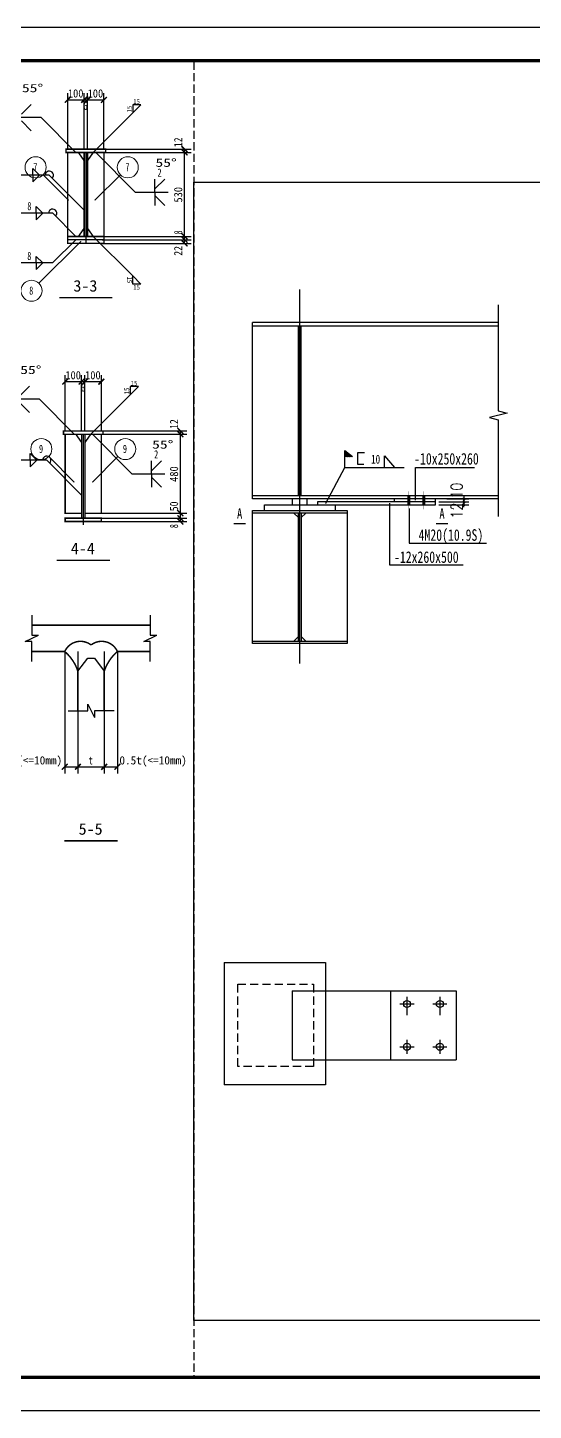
# Model space of a CAD drawing. Extents: x 69728788 to 149766163, y 20718153 to 43663798.
# Drawn here: x 74873228 to 74888593, y 21039274 to 21081274 of the extents above; entities that cross this region are included whole.
import ezdxf
from ezdxf.enums import TextEntityAlignment as Align

# ---------------------------------------------------------------- set-up
doc = ezdxf.new("R2010")
doc.units = 0
doc.header["$LTSCALE"] = 1000
doc.header["$MEASUREMENT"] = 0
for name, pattern in [('2', [16, 12.5, -1.5, 0.5, -1.5]), ('5', [5.6, 2, -0.8, 2, -0.8]), ('ACAD_ISO04W100', [30.5, 24, -3, 0.5, -3]), ('DASH', [0.35, 0.25, -0.1]), ('DASHED2', [0.375, 0.25, -0.125]), ('DOTE', [2.42, 2, -0.2, 0.02, -0.2]), ('X', [5, 3, -2])]:
    doc.linetypes.add(name, pattern=pattern)
doc.layers.get('0').update_dxf_attribs({"linetype": 'CONTINUOUS'})
doc.layers.get('DEFPOINTS').update_dxf_attribs({"linetype": 'CONTINUOUS'})
for name, color, linetype in [('10', 7, 'CONTINUOUS'), ('320', 2, 'CONTINUOUS'), ('AXIS', 3, 'CONTINUOUS'), ('DOTE', 251, 'DOTE'), ('PUB_HATCH', 8, 'CONTINUOUS'), ('PUB_TITLE', 4, 'CONTINUOUS'), ('吊车', 6, 'CONTINUOUS'), ('尺寸标注', 253, 'CONTINUOUS'), ('焊缝标注', 253, 'CONTINUOUS'), ('详图符号', 253, '2')]:
    doc.layers.add(name, color=color, linetype=linetype)
doc.layers.add('编号标注', color=9, linetype='CONTINUOUS', lineweight=18)
doc.styles.add('DIM_FONT', font='SIMPLEX.shx', dxfattribs={"width": 0.8})
doc.dimstyles.new('AXIS-BZ-JD', dxfattribs={"dimtxt": 350, "dimasz": 0.5, "dimexe": 150, "dimexo": 100, "dimgap": 100, "dimtad": 1, "dimdec": 0, "dimlfac": 0.1, "dimzin": 0, "dimdsep": 46, "dimtxsty": 'DIM_FONT', "dimblk1": '_DIMX', "dimblk2": '_DIMX', "dimsah": 1, "dimcen": 0.09, "dimclrt": 3, "dimadec": 0, "dimazin": 0, "dimtfac": 1, "dimtdec": 0, "dimtix": 1, "dimtmove": 2, "dimatfit": 3, "dimldrblk": '_DIMX', "dimfxl": 1, "dimtolj": 1, "dimtzin": 0, "dimarcsym": 0})

# ---------------------------------------------------------------- blocks, each defined once
blk = doc.blocks.new('_DIMX')
blk.add_line((-150, 0), (150, 0))
at = {"const_width": 50}
blk.add_lwpolyline([(-70, -70), (70, 70)], dxfattribs=at)
blk = doc.blocks.new('*D437')
at = {"layer": 'AXIS', "color": 0, "lineweight": -2}
for p, q in [((74885720, 21066872), (74886633, 21066872)), ((74885720, 21066782), (74886633, 21066782)), ((74886483, 21066872), (74886483, 21066873)), ((74886483, 21066782), (74886483, 21066872)), ((74886483, 21066781), (74886483, 21066781))]:
    blk.add_line(p, q, dxfattribs=at)
at = {"layer": 'DEFPOINTS', "color": 0}
for p in [(74885620, 21066872), (74885620, 21066782), (74886483, 21066872)]:
    blk.add_point(p, dxfattribs=at)
at = {"layer": 'AXIS', "color": 0, "lineweight": -2, "xscale": 0.5, "yscale": 0.5, "zscale": 0.5}
for p, rotation in [((74886483, 21066872), 270), ((74886483, 21066782), 90)]:
    blk.add_blockref('_DIMX', p, dxfattribs=dict(at, rotation=rotation))
at = {"layer": 'AXIS', "color": 3, "insert": (74886265, 21066606), "char_height": 350, "attachment_point": 5, "rotation": 90, "style": 'DIM_FONT'}
blk.add_mtext('\\A1;12', dxfattribs=at)
blk = doc.blocks.new('*D438')
at = {"layer": 'AXIS', "color": 0, "lineweight": -2}
for p, q in [((74885720, 21066872), (74886633, 21066872)), ((74885963, 21066961), (74886633, 21066961)), ((74886483, 21066962), (74886483, 21066962)), ((74886483, 21066872), (74886483, 21066961)), ((74886483, 21066871), (74886483, 21066871))]:
    blk.add_line(p, q, dxfattribs=at)
at = {"layer": 'DEFPOINTS', "color": 0}
for p in [(74885620, 21066872), (74885863, 21066961), (74886483, 21066961)]:
    blk.add_point(p, dxfattribs=at)
at = {"layer": 'AXIS', "color": 0, "lineweight": -2, "xscale": 0.5, "yscale": 0.5, "zscale": 0.5}
for p, rotation in [((74886483, 21066961), 270), ((74886483, 21066872), 90)]:
    blk.add_blockref('_DIMX', p, dxfattribs=dict(at, rotation=rotation))
at = {"layer": 'AXIS', "color": 3, "insert": (74886265, 21067212), "char_height": 350, "attachment_point": 5, "rotation": 90, "style": 'DIM_FONT'}
blk.add_mtext('\\A1;10', dxfattribs=at)
blk = doc.blocks.new('*X86')
blk.add_lwpolyline([(905693, 1049001), (906265, 1050089), (908068, 1050089)])
at = {"extrusion": (0, 0, -1)}
blk.add_solid([(-905698, 1048999), (-905679, 1048975), (-905689, 1049004)], dxfattribs=at)

msp = doc.modelspace()

# ---------------------------------------------------------------- linework, layer by layer
at = {"color": 251, "linetype": 'DASH'}
msp.add_line((74878272.9, 21080244.4), (74878272.9, 21040244.4), dxfattribs=at)
for p, q in [((74880064.6, 21066961.1), (74880064.6, 21072317.3)), ((74887525.8, 21072317.3), (74880064.6, 21072317.3)), ((74887525.8, 21072209.8), (74880064.6, 21072209.8)), ((74881462.4, 21067050.7), (74881462.4, 21072209.8)), ((74881534.1, 21067050.7), (74881534.1, 21072209.8)), ((74882860.4, 21067917.7), (74882860.4, 21068430.4)), ((74882860.4, 21068430.4), (74883096.6, 21068249)), ((74882860.4, 21068413.8), (74883075, 21068249)), ((74882860.4, 21068394.8), (74883050.2, 21068249)), ((74882860.4, 21068378.2), (74883028.6, 21068249)), ((74882860.4, 21068364), (74883010.1, 21068249)), ((74882860.4, 21068347.4), (74882988.4, 21068249)), ((74882860.4, 21068328.4), (74882963.7, 21068249)), ((74882860.4, 21068311.8), (74882942.1, 21068249)), ((74882860.4, 21068292.8), (74882917.4, 21068249)), ((74882860.4, 21068276.2), (74882895.8, 21068249)), ((74883096.6, 21068249), (74882860.4, 21068249)), ((74883249.3, 21068359.2), (74883249.3, 21068015.8)), ((74883457.7, 21068359.2), (74883249.3, 21068359.2)), ((74884067.7, 21068268.9), (74884376.5, 21067917.7)), ((74884067.7, 21067917.7), (74884067.7, 21068268.9)), ((74883249.3, 21068015.8), (74883447.3, 21068015.8)), ((74887525.8, 21067050.7), (74880064.6, 21067050.7)), ((74887525.8, 21066961.1), (74880064.6, 21066961.1)), ((74880423, 21066781.9), (74885619.8, 21066781.9)), ((74880423, 21066602.7), (74880423, 21066781.9)), ((74881274.2, 21066781.9), (74881274.2, 21066961.1)), ((74881722.2, 21066781.9), (74881722.2, 21066961.1)), ((74885619.8, 21066871.5), (74882035.8, 21066871.5)), ((74882035.8, 21066871.5), (74882035.8, 21066781.9)), ((74882573.4, 21066781.9), (74882573.4, 21066602.7)), ((74884365.4, 21066961.1), (74884365.4, 21066871.5)), ((74885619.8, 21066781.9), (74885619.8, 21066961.1)), ((74880064.6, 21066602.7), (74882931.8, 21066602.7)), ((74880064.6, 21062570.7), (74880064.6, 21066602.7)), ((74882931.8, 21066531.1), (74880064.6, 21066531.1)), ((74881319, 21066531.1), (74881453.4, 21066396.7)), ((74881453.4, 21062642.4), (74881453.4, 21066531.1)), ((74881677.4, 21066531.1), (74881543, 21066396.7)), ((74881543, 21066531.1), (74881543, 21062642.4)), ((74882931.8, 21066602.7), (74882931.8, 21062570.7)), ((74880064.6, 21062642.4), (74882931.8, 21062642.4)), ((74881319, 21062642.4), (74881453.4, 21062776.8)), ((74881677.4, 21062642.4), (74881543, 21062776.8)), ((74882931.8, 21062570.7), (74880064.6, 21062570.7)), ((74879202.6, 21052882.6), (74882278.7, 21052882.6)), ((74879202.6, 21052882.6), (74879202.6, 21049166.1)), ((74882278.7, 21052882.6), (74882278.7, 21049166.1)), ((74881264.6, 21052017.2), (74886252, 21052017.2)), ((74884752.5, 21051832.7), (74884752.5, 21051277.6)), ((74885752.4, 21051832.7), (74885752.4, 21051277.6)), ((74886252, 21052017.2), (74886252, 21049917.8)), ((74884537.5, 21051617.6), (74884967.6, 21051617.6)), ((74885537.4, 21051617.6), (74885967.5, 21051617.6)), ((74884752.5, 21050532.5), (74884752.5, 21050102.4)), ((74885752.4, 21050532.5), (74885752.4, 21050102.4)), ((74884537.5, 21050317.4), (74884967.6, 21050317.4)), ((74885537.4, 21050317.4), (74885967.5, 21050317.4)), ((74881264.6, 21049917.8), (74886252, 21049917.8)), ((74882278.7, 21049166.1), (74879202.6, 21049166.1))]:
    msp.add_line(p, q)
at = {"linetype": 'X'}
for p, q in [((74881264.6, 21052017.2), (74881264.6, 21049917.8)), ((74884252.9, 21052017.2), (74884252.9, 21049917.8))]:
    msp.add_line(p, q, dxfattribs=at)
for points in [[(74887525.8, 21072854.9), (74887525.8, 21069632), (74887794.6, 21069565), (74887256.9, 21069430.2), (74887525.8, 21069363.2), (74887525.8, 21066423.5)], [(74887525.8, 21072854.9), (74887525.8, 21069632), (74887794.6, 21069565), (74887256.9, 21069430.2), (74887525.8, 21069363.2), (74887525.8, 21066423.5)], [(74885013.9, 21066923.9), (74885013.9, 21067914), (74885013.9, 21067914), (74886804.8, 21067914)], [(74884224.2, 21066827.9), (74884224.2, 21064955.6), (74884224.2, 21064955.6), (74886457.8, 21064955.6)], [(74884224.2, 21066827.9), (74884224.2, 21064955.6), (74884224.2, 21064955.6), (74886457.8, 21064955.6)], [(74884814.9, 21066667.6), (74884814.9, 21065610.9), (74884814.9, 21065610.9), (74886670.7, 21065610.9)], [(74884814.9, 21066667.6), (74884814.9, 21065610.9), (74884814.9, 21065610.9), (74887168.9, 21065610.9)]]:
    msp.add_lwpolyline(points)
for points in [[(74884813.4, 21067185.1, 8.96, 8.96, 0), (74884813.4, 21067050.7, 89.6, 89.6, 0), (74884813.4, 21066781.9, 8.96, 8.96, 0), (74884813.4, 21066647.5, 8.96, 8.96, 0)], [(74884813.4, 21067185.1, 8.96, 8.96, 0), (74884813.4, 21067050.7, 89.6, 89.6, 0), (74884813.4, 21066781.9, 8.96, 8.96, 0), (74884813.4, 21066647.5, 8.96, 8.96, 0)], [(74885261.4, 21067185.1, 8.96, 8.96, 0), (74885261.4, 21067050.7, 89.6, 89.6, 0), (74885261.4, 21066781.9, 8.96, 8.96, 0), (74885261.4, 21066647.5, 8.96, 8.96, 0)], [(74885261.4, 21067185.1, 8.96, 8.96, 0), (74885261.4, 21067050.7, 89.6, 89.6, 0), (74885261.4, 21066781.9, 8.96, 8.96, 0), (74885261.4, 21066647.5, 8.96, 8.96, 0)]]:
    msp.add_lwpolyline(points, format="xyseb")
at = {"const_width": 40.3}
for points in [[(74879847.8, 21066203.2), (74879489.4, 21066203.2)], [(74879847.8, 21066203.2), (74879489.4, 21066203.2)], [(74885996.9, 21066203.2), (74885638.5, 21066203.2)], [(74885996.9, 21066203.2), (74885638.5, 21066203.2)]]:
    msp.add_lwpolyline(points, dxfattribs=at)
for centre in [(74884752.5, 21051617.6), (74885752.4, 21051617.6), (74884752.5, 21050317.4), (74885752.4, 21050317.4)]:
    msp.add_circle(centre, 107.5)
at = {"layer": '10', "color": 253}
for p, q in [((74875220.8, 21077482.2), (74876420.8, 21078682.2)), ((74876420.8, 21078682.2), (74876668.3, 21078929.7)), ((74876668.3, 21078929.7), (74876420.8, 21078929.7)), ((74876420.8, 21078929.7), (74876420.8, 21078682.2)), ((74875220.8, 21074932.2), (74876420.8, 21073732.2)), ((74876420.8, 21073732.2), (74876668.3, 21073484.7)), ((74876420.8, 21073484.7), (74876420.8, 21073732.2)), ((74876668.3, 21073484.7), (74876420.8, 21073484.7)), ((74876343.8, 21070122.8), (74876591.3, 21070370.3)), ((74876591.3, 21070370.3), (74876343.8, 21070370.3)), ((74876343.8, 21070370.3), (74876343.8, 21070122.8)), ((74875143.8, 21068922.8), (74876343.8, 21070122.8))]:
    msp.add_line(p, q, dxfattribs=at)
at = {"layer": '10', "const_width": 45}
for points in [[(74874185.8, 21073071.9), (74875805.8, 21073071.9)], [(74874108.8, 21065094.7), (74875728.8, 21065094.7)], [(74874345.1, 21056573.8), (74875965.1, 21056573.8)]]:
    msp.add_lwpolyline(points, dxfattribs=at)
at = {"layer": '320', "color": 2, "linetype": '5'}
for p, q in [((74874755.1, 21061723.8), (74875055.1, 21062123.8)), ((74875055.1, 21062123.8), (74875255.1, 21062123.8)), ((74875255.1, 21062123.8), (74875555.1, 21061723.8))]:
    msp.add_line(p, q, dxfattribs=at)
at = {"layer": '320', "const_width": 45}
for points in [[(74874395.8, 21077582.2), (74875595.8, 21077582.2), (74875595.8, 21077482.2), (74874395.8, 21077482.2), (74874395.8, 21077582.2)], [(74874445.8, 21077482.2), (74874770.8, 21077482.2), (74874945.8, 21077232.2), (74874945.8, 21075182.2), (74874770.8, 21074932.2), (74874445.8, 21074932.2), (74874445.8, 21077482.2)], [(74874945.8, 21077482.2), (74875045.8, 21077482.2), (74875045.8, 21074932.2), (74874945.8, 21074932.2), (74874945.8, 21077482.2)], [(74875045.8, 21077232.2), (74875220.8, 21077482.2), (74875545.8, 21077482.2), (74875545.8, 21074932.2), (74875220.8, 21074932.2), (74875045.8, 21075182.2), (74875045.8, 21077232.2)], [(74874445.8, 21074932.2), (74875545.8, 21074932.2), (74875545.8, 21074832.2), (74874445.8, 21074832.2), (74874445.8, 21074932.2)], [(74874445.8, 21074832.2), (74875545.8, 21074832.2), (74875545.8, 21074722.2), (74874445.8, 21074722.2), (74874445.8, 21074832.2)], [(74874318.8, 21069022.8), (74875518.8, 21069022.8), (74875518.8, 21068922.8), (74874318.8, 21068922.8), (74874318.8, 21069022.8)], [(74874368.8, 21068922.8), (74874693.8, 21068922.8), (74874868.8, 21068672.8), (74874868.8, 21066522.8), (74874368.8, 21066522.8), (74874368.8, 21068922.8)], [(74874868.8, 21068922.8), (74874968.8, 21068922.8), (74874968.8, 21066372.8), (74874868.8, 21066372.8), (74874868.8, 21068922.8)], [(74874968.8, 21068672.8), (74875143.8, 21068922.8), (74875468.8, 21068922.8), (74875468.8, 21066522.8), (74874968.8, 21066522.8), (74874968.8, 21068672.8)], [(74874368.8, 21066372.8), (74875468.8, 21066372.8), (74875468.8, 21066272.8), (74874368.8, 21066272.8), (74874368.8, 21066372.8)]]:
    msp.add_lwpolyline(points, dxfattribs=at)
at = {"layer": 'DOTE', "linetype": 'ACAD_ISO04W100'}
msp.add_line((74881498.2, 21061963.1), (74881498.2, 21073322.7), dxfattribs=at)
at = {"layer": 'PUB_HATCH', "linetype": 'DASHED2'}
msp.add_lwpolyline([(74879609.4, 21052217.2), (74881914.8, 21052217.2), (74881914.8, 21049717.8), (74879609.4, 21049717.8)], close=True, dxfattribs=at)
at = {"layer": 'PUB_TITLE'}
msp.add_lwpolyline([(74842796.3, 21039274.3), (74931996.3, 21039274.3), (74931996.3, 21081274.3), (74842796.3, 21081274.3)], close=True, dxfattribs=at)
at = {"layer": 'PUB_TITLE', "const_width": 100}
msp.add_lwpolyline([(74845296.3, 21040274.3), (74930996.3, 21040274.3), (74930996.3, 21080274.3), (74845296.3, 21080274.3)], close=True, dxfattribs=at)
at = {"layer": '吊车'}
msp.add_lwpolyline([(74878272.9, 21076583.9), (74904428, 21076583.9), (74904428, 21041999.9), (74878272.9, 21041999.9)], close=True, dxfattribs=at)
at = {"layer": '尺寸标注'}
for p, q in [((74874445.8, 21077582.2), (74874445.8, 21079282.2)), ((74874445.8, 21079082.2), (74874945.8, 21079082.2)), ((74874945.8, 21077582.2), (74874945.8, 21079282.2)), ((74874945.8, 21077582.2), (74874945.8, 21079282.2)), ((74874945.8, 21079082.2), (74875045.8, 21079082.2)), ((74875045.8, 21077582.2), (74875045.8, 21079282.2)), ((74875045.8, 21077582.2), (74875045.8, 21079282.2)), ((74875045.8, 21079082.2), (74875545.8, 21079082.2)), ((74875545.8, 21077582.2), (74875545.8, 21079282.2)), ((74875495.8, 21077582.2), (74878195.8, 21077582.2)), ((74875495.8, 21077482.2), (74878195.8, 21077482.2)), ((74875495.8, 21077482.2), (74878195.8, 21077482.2)), ((74877995.8, 21077482.2), (74877995.8, 21077582.2)), ((74877995.8, 21074932.2), (74877995.8, 21077482.2)), ((74875495.8, 21074932.2), (74878195.8, 21074932.2)), ((74875495.8, 21074932.2), (74878195.8, 21074932.2)), ((74875495.8, 21074832.2), (74878195.8, 21074832.2)), ((74875495.8, 21074832.2), (74878195.8, 21074832.2)), ((74877995.8, 21074832.2), (74877995.8, 21074932.2)), ((74877995.8, 21074722.2), (74877995.8, 21074832.2)), ((74875495.8, 21074722.2), (74878195.8, 21074722.2)), ((74874368.8, 21069022.8), (74874368.8, 21070722.8)), ((74874868.8, 21069022.8), (74874868.8, 21070722.8)), ((74874868.8, 21069022.8), (74874868.8, 21070722.8)), ((74874968.8, 21069022.8), (74874968.8, 21070722.8)), ((74874968.8, 21069022.8), (74874968.8, 21070722.8)), ((74875468.8, 21069022.8), (74875468.8, 21070722.8)), ((74874368.8, 21070522.8), (74874868.8, 21070522.8)), ((74874868.8, 21070522.8), (74874968.8, 21070522.8)), ((74874968.8, 21070522.8), (74875468.8, 21070522.8)), ((74875368.8, 21069022.8), (74878068.8, 21069022.8)), ((74875368.8, 21068922.8), (74878068.8, 21068922.8)), ((74875368.8, 21068922.8), (74878068.8, 21068922.8)), ((74877868.8, 21068922.8), (74877868.8, 21069022.8)), ((74877868.8, 21066522.8), (74877868.8, 21068922.8)), ((74875368.8, 21066522.8), (74878068.8, 21066522.8)), ((74875368.8, 21066522.8), (74878068.8, 21066522.8)), ((74875368.8, 21066372.8), (74878068.8, 21066372.8)), ((74875368.8, 21066372.8), (74878068.8, 21066372.8)), ((74877868.8, 21066372.8), (74877868.8, 21066522.8)), ((74877868.8, 21066272.8), (74877868.8, 21066372.8)), ((74875368.8, 21066272.8), (74878068.8, 21066272.8)), ((74874355.1, 21062323.8), (74874355.1, 21058623.8)), ((74874755.1, 21062323.8), (74874755.1, 21058623.8)), ((74874755.1, 21062323.8), (74874755.1, 21058623.8)), ((74875555.1, 21062323.8), (74875555.1, 21058623.8)), ((74875555.1, 21062323.8), (74875555.1, 21058623.8)), ((74875955.1, 21062323.8), (74875955.1, 21058623.8)), ((74874355.1, 21058823.8), (74874755.1, 21058823.8)), ((74874755.1, 21058823.8), (74875555.1, 21058823.8)), ((74875555.1, 21058823.8), (74875955.1, 21058823.8))]:
    msp.add_line(p, q, dxfattribs=at)
at = {"layer": '尺寸标注', "const_width": 45}
for points in [[(74874357.4, 21078993.8), (74874534.2, 21079170.6)], [(74874857.4, 21078993.8), (74875034.2, 21079170.6)], [(74874857.4, 21078993.8), (74875034.2, 21079170.6)], [(74874957.4, 21078993.8), (74875134.2, 21079170.6)], [(74874957.4, 21078993.8), (74875134.2, 21079170.6)], [(74875457.4, 21078993.8), (74875634.2, 21079170.6)], [(74877907.4, 21077670.6), (74878084.2, 21077493.8)], [(74877907.4, 21077570.6), (74878084.2, 21077393.8)], [(74877907.4, 21077570.6), (74878084.2, 21077393.8)], [(74877907.4, 21075020.6), (74878084.2, 21074843.8)], [(74877907.4, 21075020.6), (74878084.2, 21074843.8)], [(74877907.4, 21074920.6), (74878084.2, 21074743.8)], [(74877907.4, 21074920.6), (74878084.2, 21074743.8)], [(74877907.4, 21074810.6), (74878084.2, 21074633.8)], [(74874280.4, 21070434.4), (74874457.2, 21070611.2)], [(74874780.4, 21070434.4), (74874957.2, 21070611.2)], [(74874780.4, 21070434.4), (74874957.2, 21070611.2)], [(74874880.4, 21070434.4), (74875057.2, 21070611.2)], [(74874880.4, 21070434.4), (74875057.2, 21070611.2)], [(74875380.4, 21070434.4), (74875557.2, 21070611.2)], [(74877780.4, 21069111.2), (74877957.2, 21068934.4)], [(74877780.4, 21069011.2), (74877957.2, 21068834.4)], [(74877780.4, 21069011.2), (74877957.2, 21068834.4)], [(74877780.4, 21066611.2), (74877957.2, 21066434.4)], [(74877780.4, 21066611.2), (74877957.2, 21066434.4)], [(74877780.4, 21066461.2), (74877957.2, 21066284.4)], [(74877780.4, 21066461.2), (74877957.2, 21066284.4)], [(74877780.4, 21066361.2), (74877957.2, 21066184.4)], [(74874266.7, 21058735.4), (74874443.4, 21058912.2)], [(74874666.7, 21058735.4), (74874843.4, 21058912.2)], [(74874666.7, 21058735.4), (74874843.4, 21058912.2)], [(74875466.7, 21058735.4), (74875643.4, 21058912.2)], [(74875466.7, 21058735.4), (74875643.4, 21058912.2)], [(74875866.7, 21058735.4), (74876043.4, 21058912.2)]]:
    msp.add_lwpolyline(points, dxfattribs=at)
at = {"layer": '焊缝标注'}
for p, q in [((74873636.4, 21078544.1), (74872636.4, 21078544.1)), ((74873036.4, 21078644.1), (74873336.4, 21078944.1)), ((74874695.8, 21077482.2), (74873636.4, 21078544.1)), ((74873036.4, 21078444.1), (74873336.4, 21078144.1)), ((74875295.8, 21077482.2), (74876494.5, 21076276.8)), ((74873586.4, 21076794.1), (74873386.4, 21076994.1)), ((74873386.4, 21076794.1), (74873386.4, 21076994.1)), ((74873886.4, 21076794.1), (74872886.4, 21076794.1)), ((74873586.4, 21076794.1), (74873386.4, 21076594.1)), ((74873386.4, 21076794.1), (74873386.4, 21076594.1)), ((74874945.8, 21075732.2), (74873886.4, 21076794.1)), ((74877094.5, 21076276.8), (74877094.5, 21076676.8)), ((74877094.5, 21076376.8), (74877394.5, 21076676.8)), ((74876494.5, 21076276.8), (74877494.5, 21076276.8)), ((74877094.5, 21076276.8), (74877094.5, 21075876.8)), ((74877094.5, 21076176.8), (74877394.5, 21075876.8)), ((74873989.5, 21075640.1), (74872989.5, 21075640.1)), ((74873689.5, 21075640.1), (74873489.5, 21075840.1)), ((74873489.5, 21075640.1), (74873489.5, 21075840.1)), ((74873689.5, 21075640.1), (74873489.5, 21075440.1)), ((74873489.5, 21075640.1), (74873489.5, 21075440.1)), ((74874695.8, 21074932.2), (74873989.5, 21075640.1)), ((74874695.8, 21074832.2), (74873987.3, 21074126.5)), ((74873987.3, 21074126.5), (74872987.3, 21074126.5)), ((74873687.3, 21074126.5), (74873487.3, 21074326.5)), ((74873487.3, 21074126.5), (74873487.3, 21074326.5)), ((74873687.3, 21074126.5), (74873487.3, 21073926.5)), ((74873487.3, 21074126.5), (74873487.3, 21073926.5)), ((74872984.4, 21070084.8), (74873284.4, 21070384.8)), ((74873584.4, 21069984.8), (74872584.4, 21069984.8)), ((74872984.4, 21069884.8), (74873284.4, 21069584.8)), ((74874643.8, 21068922.8), (74873584.4, 21069984.8)), ((74875193.8, 21068922.8), (74876392.5, 21067717.4)), ((74873809.4, 21068134.8), (74872809.4, 21068134.8)), ((74873509.4, 21068134.8), (74873309.4, 21068334.8)), ((74873309.4, 21068134.8), (74873309.4, 21068334.8)), ((74873509.4, 21068134.8), (74873309.4, 21067934.8)), ((74873309.4, 21068134.8), (74873309.4, 21067934.8)), ((74874868.8, 21067072.8), (74873809.4, 21068134.8)), ((74876992.5, 21067717.4), (74876992.5, 21068117.4)), ((74876992.5, 21067817.4), (74877292.5, 21068117.4)), ((74876392.5, 21067717.4), (74877392.5, 21067717.4)), ((74876992.5, 21067717.4), (74876992.5, 21067317.4)), ((74876992.5, 21067617.4), (74877292.5, 21067317.4))]:
    msp.add_line(p, q, dxfattribs=at)
for centre in [(74873886.4, 21076794.1), (74873989.5, 21075640.1), (74873809.4, 21068134.8)]:
    msp.add_arc(centre, 125, 314.93155, 180, dxfattribs=at)
for points in [[(74874695.8, 21077482.2), (74874635.8, 21077563.6), (74874614.5, 21077542.4)], [(74875295.8, 21077482.2), (74875355.6, 21077400.7), (74875376.9, 21077421.8)], [(74874945.8, 21075732.2), (74874885.8, 21075813.6), (74874864.5, 21075792.4)], [(74874695.8, 21074832.2), (74874614.3, 21074772.2), (74874635.5, 21074751)], [(74874695.8, 21074932.2), (74874635.8, 21075013.6), (74874614.5, 21074992.4)], [(74874643.8, 21068922.8), (74874583.8, 21069004.2), (74874562.6, 21068983)], [(74875193.8, 21068922.8), (74875253.7, 21068841.3), (74875275, 21068862.5)], [(74874868.8, 21067072.8), (74874808.8, 21067154.2), (74874787.6, 21067133)]]:
    msp.add_solid(points, dxfattribs=at)
at = {"layer": '编号标注'}
for p, q in [((74874470.8, 21076032.2), (74873697, 21076805.9)), ((74875270.8, 21076032.2), (74876044.5, 21076805.9)), ((74874845.8, 21074782.2), (74873572, 21073508.5)), ((74874643.8, 21067472.8), (74873870.1, 21068246.6)), ((74875193.8, 21067472.8), (74875967.5, 21068246.6))]:
    msp.add_line(p, q, dxfattribs=at)
at = {"layer": '编号标注', "const_width": 10}
for points in [[(74874475.8, 21076032.2, 1), (74874465.8, 21076032.2, 1), (74874475.8, 21076032.2, 1)], [(74875275.8, 21076032.2, 1), (74875265.8, 21076032.2, 1), (74875275.8, 21076032.2, 1)], [(74874850.8, 21074782.2, 1), (74874840.8, 21074782.2, 1), (74874850.8, 21074782.2, 1)], [(74874648.8, 21067472.8, 1), (74874638.8, 21067472.8, 1), (74874648.8, 21067472.8, 1)], [(74875198.8, 21067472.8, 1), (74875188.8, 21067472.8, 1), (74875198.8, 21067472.8, 1)]]:
    msp.add_lwpolyline(points, format="xyb", dxfattribs=at)
at = {"layer": '编号标注'}
for centre in [(74873470.8, 21077032.2), (74876270.8, 21077032.2), (74873345.8, 21073282.2), (74873643.8, 21068472.8), (74876193.8, 21068472.8)]:
    msp.add_circle(centre, 320, dxfattribs=at)
at = {"layer": '详图符号'}
for p, q in [((74874995.8, 21077482.2), (74874995.8, 21074732.2)), ((74874918.8, 21068922.8), (74874918.8, 21066172.8)), ((74873355.1, 21063423.8), (74873355.1, 21062823.8)), ((74876955.1, 21063423.8), (74876955.1, 21062823.8)), ((74873155.1, 21062623.8), (74873555.1, 21062823.8)), ((74873355.1, 21062623.8), (74873155.1, 21062623.8)), ((74873355.1, 21062823.8), (74873555.1, 21062823.8)), ((74873355.1, 21062023.8), (74873355.1, 21062623.8)), ((74876755.1, 21062623.8), (74877155.1, 21062823.8)), ((74876955.1, 21062623.8), (74876755.1, 21062623.8)), ((74876955.1, 21062823.8), (74877155.1, 21062823.8)), ((74876955.1, 21062023.8), (74876955.1, 21062623.8)), ((74874455.1, 21060523.8), (74875055.1, 21060523.8)), ((74875055.1, 21060523.8), (74875055.1, 21060723.8)), ((74875055.1, 21060723.8), (74875255.1, 21060323.8)), ((74875855.1, 21060523.8), (74875255.1, 21060523.8)), ((74875255.1, 21060523.8), (74875255.1, 21060323.8))]:
    msp.add_line(p, q, dxfattribs=at)
at = {"layer": '详图符号', "color": 2, "const_width": 45}
for points in [[(74873355.1, 21063123.8), (74876955.1, 21063123.8)], [(74873355.1, 21062323.8), (74874355.1, 21062323.8)], [(74875955.1, 21062323.8), (74876955.1, 21062323.8)], [(74874755.1, 21061723.8), (74874755.1, 21060523.8)], [(74875555.1, 21061723.8), (74875555.1, 21060523.8)]]:
    msp.add_lwpolyline(points, dxfattribs=at)
at = {"layer": '详图符号', "const_width": 45}
for points in [[(74875155.1, 21062523.8, 0.4850713), (74874355.1, 21062323.8, 0.4850713)], [(74875955.1, 21062323.8, 0.4850713), (74875155.1, 21062523.8, 0.4850713)], [(74874755.1, 21061723.8, 0.1386751), (74874355.1, 21062323.8, 0.1386751)], [(74875955.1, 21062323.8, 0.1386751), (74875555.1, 21061723.8, 0.1386751)]]:
    msp.add_lwpolyline(points, format="xyb", dxfattribs=at)

# ---------------------------------------------------------------- block references
msp.add_blockref('*X86', (73976595.8, 20017828.6))
msp.add_blockref('*X86', (73976595.8, 20017828.6))

# ---------------------------------------------------------------- texts
at = {"width": 0.75}
for s, height, p in [('10', 268.8, (74883800.2, 21068031.2)), ('-10x250x260', 350, (74885952.2, 21068003.6)), ('4M20(10.9S)', 350, (74886088.7, 21065687.8)), ('-12x260x500', 350, (74885341, 21065017.9))]:
    msp.add_text(s, height=height, dxfattribs=at).set_placement(p, align=Align.CENTER)
for p in [(74879668.6, 21066516.8), (74885817.7, 21066516.8)]:
    msp.add_text('A', height=313.6, dxfattribs=at).set_placement(p, align=Align.MIDDLE)
at = {"layer": '10', "color": 253, "width": 1.178672}
for p, p2 in [((74876436.5, 21078959.2), (74876640.5, 21078959.2)), ((74876436.5, 21073314.2), (74876640.5, 21073314.2)), ((74876359.6, 21070399.8), (74876563.6, 21070399.8))]:
    msp.add_text('15', height=150, dxfattribs=at).set_placement(p, p2, align=Align.FIT)
at = {"layer": '10', "color": 253}
for rotation, width, p, p2 in [(90, 1.178663, (74876391.3, 21078697.9), (74876391.3, 21078901.9)), (270, 1.178667, (74876250.3, 21073716.4), (74876250.3, 21073512.4)), (90, 1.178663, (74876314.3, 21070138.6), (74876314.3, 21070342.6))]:
    msp.add_text('15', height=150, rotation=rotation, dxfattribs=dict(at, width=width)).set_placement(p, p2, align=Align.FIT)
at = {"layer": '10'}
for s, width, p, p2 in [('3-3', 0.902572, (74874617.8, 21073257.4), (74875346.8, 21073257.4)), ('4-4', 0.887776, (74874540.8, 21065280.2), (74875269.8, 21065280.2)), ('5-5', 0.902572, (74874777.1, 21056759.3), (74875506.1, 21056759.3))]:
    msp.add_text(s, height=350, dxfattribs=dict(at, width=width)).set_placement(p, p2, align=Align.FIT)
at = {"layer": '尺寸标注'}
for s, width, p, p2 in [('100', 0.982801, (74874450.8, 21079152.2), (74874923.3, 21079152.2)), ('100', 0.982801, (74875050.8, 21079152.2), (74875523.3, 21079152.2)), ('6', 0.980005, (74874925.8, 21078777.2), (74875048.3, 21078777.2)), ('100', 0.982801, (74874373.8, 21070592.8), (74874846.3, 21070592.8)), ('100', 0.982801, (74874973.8, 21070592.8), (74875446.3, 21070592.8)), ('6', 0.980005, (74874848.8, 21070217.8), (74874971.3, 21070217.8)), ('0.5t(<=10mm)', 0.963529, (74872228.8, 21058893.8), (74874276.3, 21058893.8)), ('t', 1.592498, (74875085.1, 21058893.8), (74875207.6, 21058893.8)), ('0.5t(<=10mm)', 0.963529, (74876016.3, 21058893.8), (74878063.8, 21058893.8))]:
    msp.add_text(s, height=250, dxfattribs=dict(at, width=width)).set_placement(p, p2, align=Align.FIT)
for s, width, p, p2 in [('12', 1.03133, (74877925.8, 21077643.4), (74877925.8, 21077940.9)), ('530', 0.909998, (74877925.8, 21075962.2), (74877925.8, 21076434.7)), ('8', 0.909993, (74877925.8, 21074993.4), (74877925.8, 21075115.9)), ('22', 0.910002, (74877925.8, 21074345.9), (74877925.8, 21074643.4)), ('12', 1.03133, (74877798.8, 21069084.1), (74877798.8, 21069381.6)), ('480', 0.909998, (74877798.8, 21067477.8), (74877798.8, 21067950.3)), ('50', 0.909997, (74877798.8, 21066584.1), (74877798.8, 21066881.6)), ('8', 0.909993, (74877798.8, 21066071.6), (74877798.8, 21066194.1))]:
    msp.add_text(s, height=250, rotation=90, dxfattribs=dict(at, width=width)).set_placement(p, p2, align=Align.FIT)
at = {"layer": '焊缝标注'}
for s, width, p, p2 in [('55°', 1.683494, (74873053.9, 21079314.1), (74873701.4, 21079314.1)), ('55°', 1.683502, (74877112, 21077046.8), (74877759.5, 21077046.8)), ('2', 0.910005, (74877174.5, 21076746.8), (74877297, 21076746.8)), ('8', 0.909982, (74873219.5, 21075730.1), (74873342, 21075730.1)), ('8', 0.910005, (74873217.3, 21074216.5), (74873339.8, 21074216.5)), ('55°', 1.683494, (74873001.9, 21070754.8), (74873649.4, 21070754.8)), ('55°', 1.683502, (74877010, 21068487.4), (74877657.5, 21068487.4)), ('2', 0.910005, (74877072.5, 21068187.4), (74877195, 21068187.4))]:
    msp.add_text(s, height=250, dxfattribs=dict(at, width=width)).set_placement(p, p2, align=Align.FIT)
at = {"layer": '编号标注'}
for s, width, p, p2 in [('7', 0.910005, (74873400.8, 21076914.7), (74873523.3, 21076914.7)), ('7', 0.910005, (74876200.8, 21076914.7), (74876323.3, 21076914.7)), ('8', 0.910005, (74873275.8, 21073164.7), (74873398.3, 21073164.7)), ('9', 0.980005, (74873573.8, 21068355.3), (74873696.3, 21068355.3)), ('9', 0.980005, (74876123.8, 21068355.3), (74876246.3, 21068355.3))]:
    msp.add_text(s, height=250, dxfattribs=dict(at, width=width)).set_placement(p, p2, align=Align.FIT)

# ---------------------------------------------------------------- dimensions: what is measured, and where the dimension line sits
at = {"layer": 'AXIS'}
for base, p1, p2, text, picture, middle in [((74886482.7, 21066961.1), (74885619.8, 21066871.5), (74885863.5, 21066961.1), '10', '*D438', (74886265.1, 21067211.9)), ((74886482.7, 21066871.5), (74885619.8, 21066781.9), (74885619.8, 21066871.5), '12', '*D437', (74886265.1, 21066606.2))]:
    dim = msp.add_linear_dim(base=base, p1=p1, p2=p2, angle=90, text=text, dimstyle='AXIS-BZ-JD', dxfattribs=at)
    dim.commit()
    dim.dimension.update_dxf_attribs({"geometry": picture, "text_midpoint": middle, "dimtype": 160})

doc.saveas('drawing.dxf')
